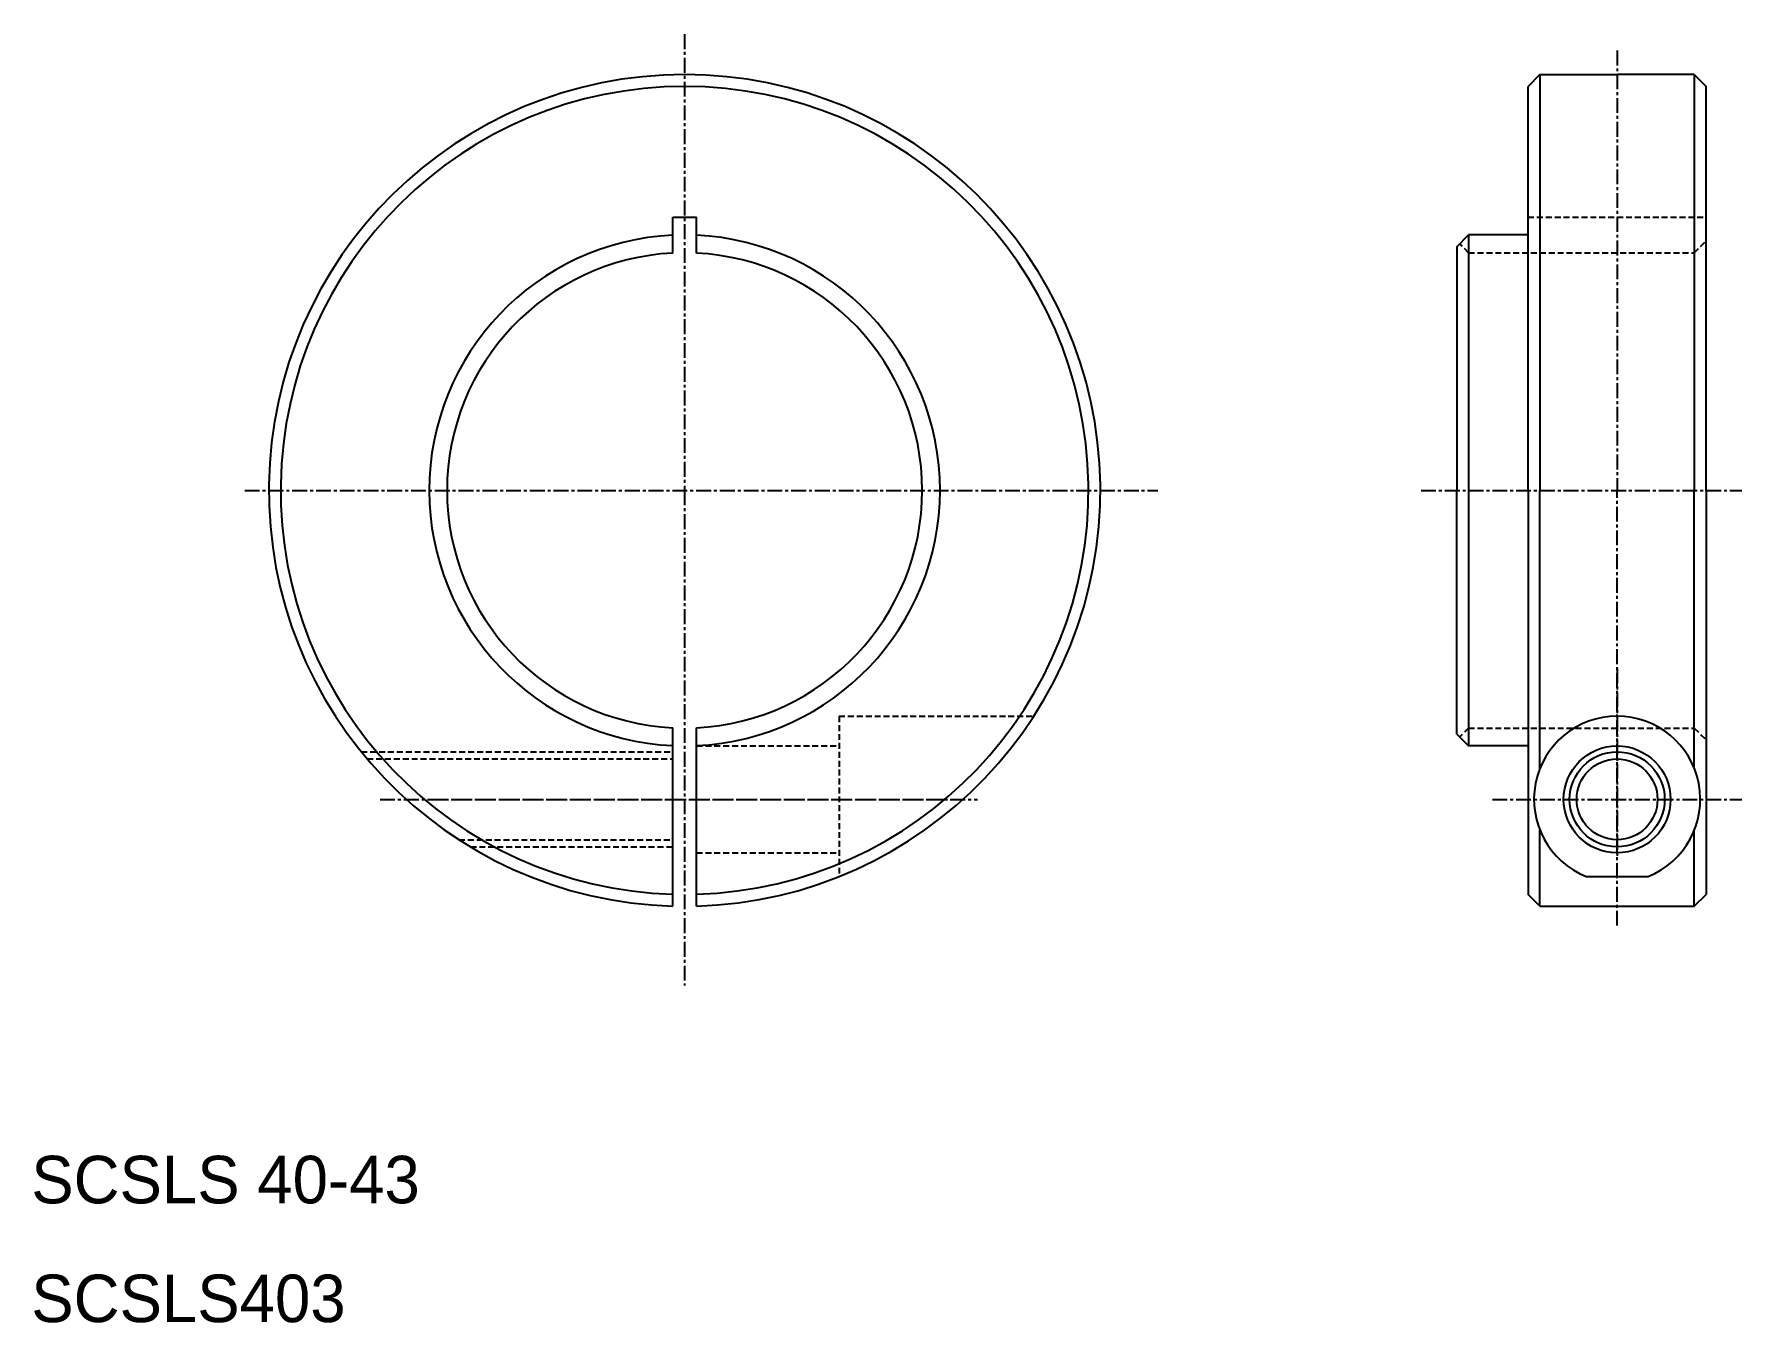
# Model space of a CAD drawing. Extents: x 10 to 154, y 10 to 118.
import ezdxf

# ---------------------------------------------------------------- set-up
doc = ezdxf.new("R2010")
doc.units = 0
doc.linetypes.add('CENTER', pattern=[2, 1.25, -0.25, 0.25, -0.25])
doc.linetypes.add('DASHED', pattern=[0.75, 0.5, -0.25])
doc.layers.get('0').update_dxf_attribs({"linetype": 'CONTINUOUS'})
doc.layers.add('CENTER', color=1, linetype='CENTER')

msp = doc.modelspace()

# ---------------------------------------------------------------- linework, layer by layer
at = {"color": 7, "linetype": 'CONTINUOUS'}
for p, q in [((137, 115), (136, 114)), ((136, 99), (136, 114)), ((137, 115), (137, 80)), ((137, 115), (143.5, 115)), ((150, 115), (143.5, 115)), ((150, 115), (150, 80)), ((150, 115), (151, 114)), ((151, 80), (151, 114)), ((64, 99.974984), (64, 103)), ((66, 99.974984), (66, 103)), ((130, 100.5), (131, 101.5)), ((136, 101.5), (131, 101.5)), ((131, 101.5), (131, 58.5)), ((130, 100.5), (130, 80)), ((136, 80), (136, 99)), ((130, 59.5), (130, 80)), ((136, 80), (136, 61)), ((136, 80), (136, 61)), ((137, 56.598076), (137, 80)), ((150, 56.598076), (150, 80)), ((151, 80), (151, 46)), ((136, 61), (136, 46)), ((64, 45.014289), (64, 60.025016)), ((66, 50.016671), (66, 60.025016)), ((66, 45.014289), (66, 60.025016)), ((130, 59.5), (131, 58.5)), ((44.334015, 58), (44.334015, 58.0001)), ((50.889343, 58), (50.889443, 58)), ((136, 58.5), (131, 58.5)), ((137, 45), (137, 51.401924)), ((150, 45), (150, 51.401924)), ((140.892325, 47.503845), (146.107675, 47.503845)), ((137, 45), (136, 46)), ((137, 45), (150, 45)), ((150, 45), (151, 46))]:
    msp.add_line(p, q, dxfattribs=at)
at = {"color": 0}
msp.add_line((64, 103), (66, 103), dxfattribs=at)
at = {"color": 3, "linetype": 'DASHED'}
for p, q in [((136, 103), (151, 103)), ((131, 100), (130.25, 100.75)), ((150, 100), (151, 101)), ((131, 100), (150, 100)), ((78, 61), (78, 47.503845)), ((78, 61), (94.393877, 61)), ((131, 60), (130.25, 59.25)), ((131, 60), (150, 60)), ((150, 60), (151, 59)), ((37.778687, 58), (64, 58)), ((66, 58.5), (78, 58.5)), ((38.274731, 57.4), (64, 57.4)), ((46.009476, 50.6), (64, 50.6)), ((46.972244, 50), (64, 50)), ((66, 49.5), (78, 49.5))]:
    msp.add_line(p, q, dxfattribs=at)
at = {"color": 7, "linetype": 'CONTINUOUS'}
for radius in [4.5, 3.4]:
    msp.add_circle((143.5, 54), radius, dxfattribs=at)
at = {"color": 3, "linetype": 'CONTINUOUS'}
msp.add_circle((143.5, 54), 4, dxfattribs=at)
at = {"color": 7, "linetype": 'CONTINUOUS'}
for centre, radius, start, end in [((65, 80), 35, 271.637245, 268.362755), ((65, 80), 34, 271.685413, 268.314587), ((65, 80), 21.5, 92.66588176, 267.33411824), ((65, 80), 21.5, 272.66588176, 87.33411824), ((65, 80), 20, 92.865984, 267.134016), ((65, 80), 20, 272.865984, 87.134016), ((143.5, 54), 7, 291.87142731, 248.12857269)]:
    msp.add_arc(centre, radius, start, end, dxfattribs=at)
at = {"layer": 'CENTER', "color": 1, "linetype": 'CENTER'}
for p, q in [((65, 118.400732), (65, 80)), ((143.5, 117.023469), (143.5, 80)), ((27.973521, 80), (104.835182, 80)), ((65, 80), (65, 38.347687)), ((127, 80), (154, 80)), ((143.5, 43.381551), (143.5, 80)), ((143.5, 65), (143.5, 49)), ((39.368515, 54), (89.664319, 54)), ((43.848298, 54), (87.031226, 54)), ((133, 54), (154, 54))]:
    msp.add_line(p, q, dxfattribs=at)

# ---------------------------------------------------------------- texts
at = {"color": 7, "linetype": 'CONTINUOUS'}
for s, p in [('SCSLS 40-43', (10, 20)), ('SCSLS403', (10, 10))]:
    msp.add_text(s, height=4, dxfattribs=at).set_placement(p)

doc.saveas('drawing.dxf')
